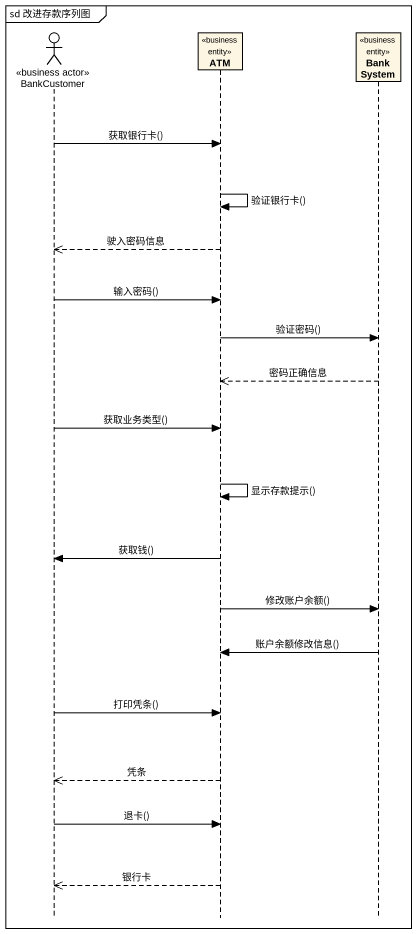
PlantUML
@startuml
mainframe sd 改进存款序列图
hide footbox
actor BankCustomer <<business actor>>
participant ATM <<business entity>>
participant BankSystem <<business entity>>

BankCustomer -> ATM : 获取银行卡()
ATM -> ATM : 验证银行卡()
ATM -->> BankCustomer : 驶入密码信息
BankCustomer -> ATM : 输入密码()
ATM -> BankSystem : 验证密码()
BankSystem -->> ATM : 密码正确信息
BankCustomer -> ATM : 获取业务类型()
ATM -> ATM : 显示存款提示()
ATM -> BankCustomer : 获取钱()
ATM -> BankSystem : 修改账户余额()
BankSystem -> ATM : 账户余额修改信息()
BankCustomer -> ATM : 打印凭条()
ATM -->> BankCustomer : 凭条
BankCustomer -> ATM : 退卡()
ATM -->> BankCustomer : 银行卡
@enduml
